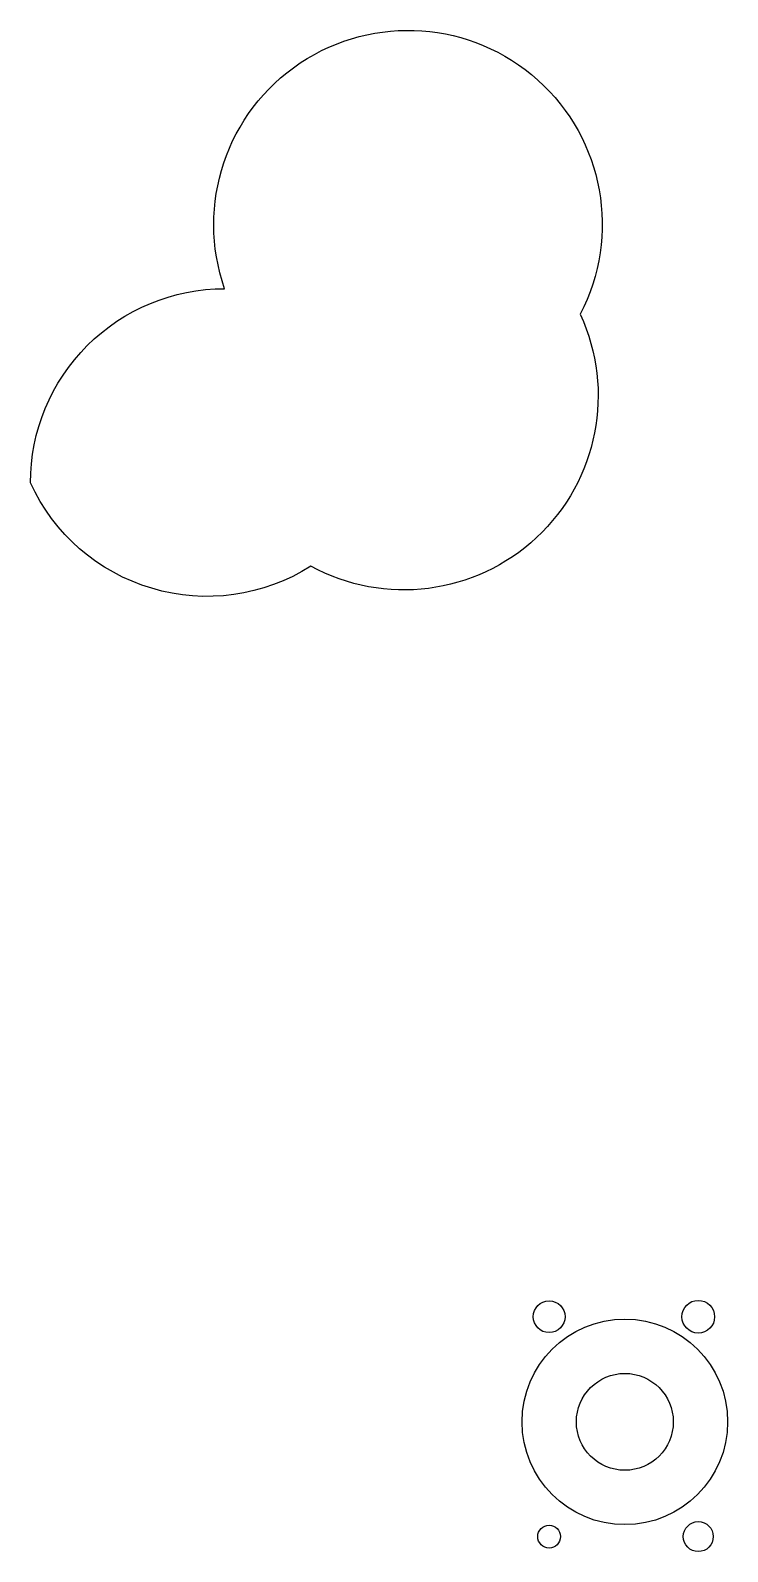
# Model space of a CAD drawing. Header units: inches. Extents: x -14 to 627, y -7 to 348.
# Drawn here: x -13.82 to -8.24, y -2.29 to 9.89 of the extents above.
import ezdxf

# ---------------------------------------------------------------- set-up
doc = ezdxf.new("R2010")
doc.units = ezdxf.units.IN
doc.layers.get('0').update_dxf_attribs({"linetype": 'CONTINUOUS'})

msp = doc.modelspace()

# ---------------------------------------------------------------- linework, layer by layer
msp.add_lwpolyline([(-11.578, 5.597, -0.454617), (-13.824, 6.265, -0.414214), (-12.269, 7.82, -1.522622), (-9.422, 7.615, -0.722118)], format="xyb", close=True)
for centre, radius in [((-9.671, -0.413), 0.127), ((-9.671, -0.413), 0.127), ((-9.671, -0.413), 0.127), ((-8.477, -0.413), 0.131), ((-8.477, -0.413), 0.131), ((-8.477, -0.413), 0.131), ((-9.065, -1.255), 0.823), ((-9.065, -1.255), 0.823), ((-9.065, -1.255), 0.823), ((-9.065, -1.255), 0.388), ((-9.065, -1.255), 0.388), ((-9.065, -1.255), 0.388), ((-8.477, -2.174), 0.12), ((-8.477, -2.174), 0.12), ((-8.477, -2.174), 0.12), ((-9.671, -2.174), 0.0913), ((-9.671, -2.174), 0.0913), ((-9.671, -2.174), 0.0913)]:
    msp.add_circle(centre, radius)

doc.saveas('drawing.dxf')
